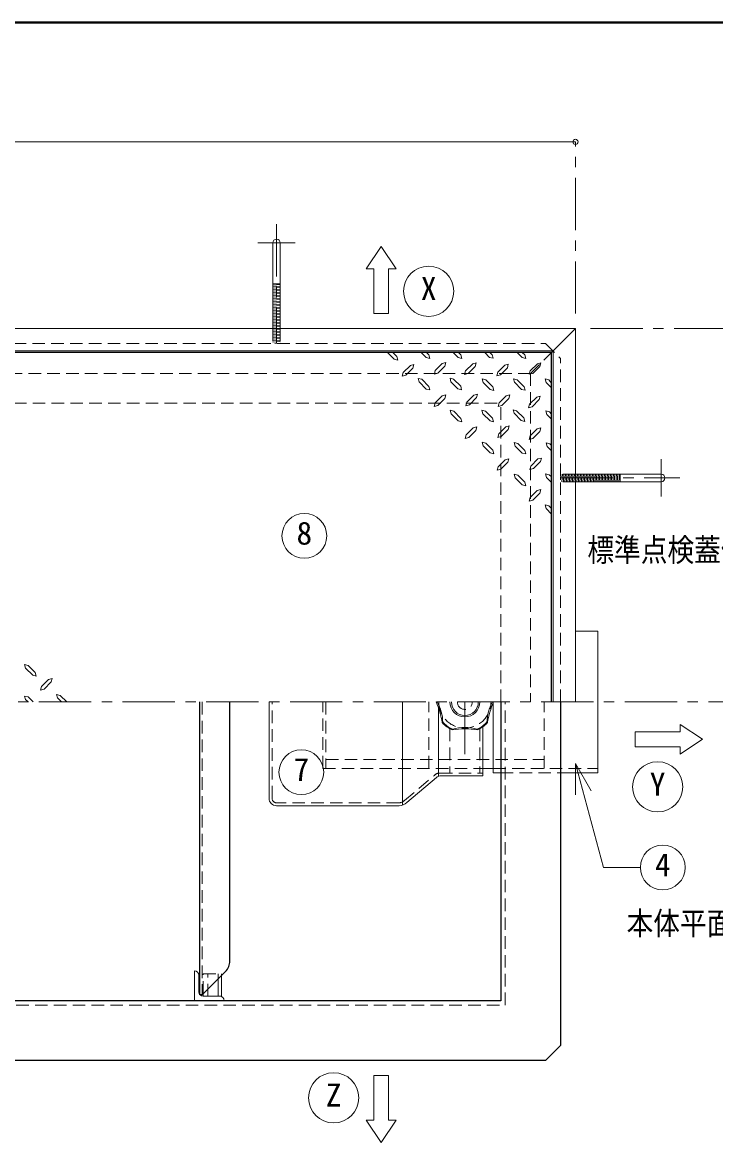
# Model space of a CAD drawing. Units: millimetres at full size, sheet at 1:7; details may follow other scales. Extents: x -1487 to 1348, y -983 to 984.
# Drawn here: x -100 to 364, y 234 to 984 of the extents above; entities that cross this region are included whole.
import ezdxf
from ezdxf.enums import TextEntityAlignment as Align

# ---------------------------------------------------------------- set-up
doc = ezdxf.new("R2010")
doc.units = ezdxf.units.MM
doc.header["$LTSCALE"] = 7
doc.header["$PDMODE"] = 32
doc.header["$PDSIZE"] = 3.5
doc.linetypes.add('CHAIN1', pattern=[8, 5, -1, 1, -1])
doc.linetypes.add('DASHED1', pattern=[1.8, 1.2, -0.6])
doc.layers.add('0-A', color=4, linetype='Continuous', lineweight=9)
doc.styles.add('ＭＳ ゴシック', font='')
doc.styles.get('ＭＳ ゴシック').set_extended_font_data('MS Gothic')

msp = doc.modelspace()

# ---------------------------------------------------------------- linework, layer by layer
at = {"layer": '0-A', "color": 1, "lineweight": 40}
msp.add_line((1347.643, 983.513), (-1487.357, 983.513), dxfattribs=at)
at = {"layer": '0-A'}
for p, q in [((-629.857, 903.513), (270.143, 903.513)), ((140.143, 833.513), (130.143, 818.513)), ((140.143, 833.513), (150.143, 818.513)), ((130.143, 818.513), (135.143, 818.513)), ((135.143, 818.513), (135.143, 788.513)), ((145.143, 788.513), (145.143, 818.513)), ((145.143, 818.513), (150.143, 818.513)), ((72.643, 808.412), (67.643, 808.412)), ((67.643, 807.542), (72.643, 807.95)), ((67.643, 806.538), (72.643, 806.947)), ((67.643, 805.535), (72.643, 805.943)), ((67.643, 804.532), (72.643, 804.94)), ((67.643, 803.528), (72.643, 803.937)), ((67.643, 802.525), (72.643, 802.933)), ((67.643, 801.522), (72.643, 801.93)), ((67.643, 800.518), (72.643, 800.927)), ((67.643, 799.515), (72.643, 799.923)), ((67.643, 798.512), (72.643, 798.92)), ((67.643, 797.508), (72.643, 797.917)), ((67.643, 796.505), (72.643, 796.913)), ((67.643, 795.502), (72.643, 795.91)), ((67.643, 794.498), (72.643, 794.907)), ((67.643, 793.495), (72.643, 793.903)), ((67.643, 792.492), (72.643, 792.9)), ((67.643, 791.488), (72.643, 791.897)), ((67.643, 790.485), (72.643, 790.893)), ((67.643, 789.482), (72.643, 789.89)), ((67.643, 788.478), (72.643, 788.887)), ((67.643, 787.475), (72.643, 787.883)), ((135.143, 788.513), (145.143, 788.513)), ((67.643, 786.472), (72.643, 786.88)), ((67.643, 785.468), (72.643, 785.877)), ((67.643, 784.465), (72.643, 784.873)), ((67.643, 783.462), (72.643, 783.87)), ((67.643, 782.458), (72.643, 782.867)), ((67.643, 781.455), (72.643, 781.863)), ((67.643, 780.452), (72.643, 780.86)), ((67.643, 779.448), (72.643, 779.857)), ((68.476, 778.513), (72.643, 778.853)), ((144.422, 762.513), (148.955, 758.088)), ((147.98, 762.513), (150.68, 759.813)), ((166.955, 762.513), (170.33, 759.138)), ((188.33, 762.513), (191.705, 759.138)), ((194.105, 758.463), (191.705, 759.138)), ((191.855, 762.513), (193.505, 760.863)), ((193.505, 760.863), (194.105, 758.463)), ((209.457, 762.513), (212.63, 759.213)), ((215.03, 758.613), (212.63, 759.213)), ((212.855, 762.513), (214.43, 760.938)), ((214.43, 760.938), (215.03, 758.613)), ((231.155, 762.513), (234.53, 759.138)), ((236.93, 758.463), (234.53, 759.138)), ((234.605, 762.513), (236.255, 760.863)), ((236.255, 760.863), (236.93, 758.463)), ((255.143, 763.513), (254.143, 762.513)), ((154.88, 749.088), (159.68, 753.888)), ((156.68, 747.363), (161.405, 752.088)), ((159.68, 753.888), (162.005, 754.488)), ((162.005, 754.488), (161.405, 752.088)), ((176.33, 750.363), (175.73, 748.038)), ((178.13, 748.638), (182.78, 753.363)), ((196.655, 750.138), (195.98, 747.813)), ((196.655, 750.138), (201.38, 754.938)), ((198.38, 748.413), (203.105, 753.138)), ((218.105, 749.238), (222.905, 754.038)), ((219.905, 747.513), (224.63, 752.238)), ((222.905, 754.038), (225.23, 754.638)), ((225.23, 754.638), (224.63, 752.238)), ((239.93, 750.213), (239.255, 747.888)), ((239.93, 750.213), (244.655, 755.013)), ((241.655, 748.488), (246.38, 753.213)), ((244.655, 755.013), (247.055, 755.613)), ((247.055, 755.613), (246.38, 753.213)), ((154.88, 749.088), (154.28, 746.763)), ((156.68, 747.363), (154.28, 746.763)), ((167.33, 744.588), (165.005, 745.188)), ((165.605, 742.788), (165.005, 745.188)), ((165.605, 742.788), (170.33, 738.063)), ((167.33, 744.588), (172.055, 739.788)), ((178.13, 748.638), (175.73, 748.038)), ((186.83, 742.863), (186.23, 745.263)), ((188.555, 744.588), (186.23, 745.263)), ((186.83, 742.863), (191.555, 738.138)), ((188.555, 744.588), (193.355, 739.863)), ((198.38, 748.413), (195.98, 747.813)), ((210.155, 744.213), (207.755, 744.813)), ((208.43, 742.413), (207.755, 744.813)), ((210.155, 744.213), (214.88, 739.488)), ((218.105, 749.238), (217.505, 746.913)), ((219.905, 747.513), (217.505, 746.913)), ((229.355, 742.563), (228.68, 744.963)), ((231.08, 744.288), (228.68, 744.963)), ((229.355, 742.563), (234.08, 737.838)), ((231.08, 744.288), (235.805, 739.563)), ((241.655, 748.488), (239.255, 747.888)), ((252.23, 744.213), (249.83, 744.813)), ((250.505, 742.413), (249.83, 744.813)), ((252.23, 744.213), (254.143, 742.027)), ((193.955, 737.538), (191.555, 738.138)), ((193.355, 739.863), (193.955, 737.538)), ((208.43, 742.413), (213.08, 737.763)), ((215.48, 737.088), (213.08, 737.763)), ((214.88, 739.488), (215.48, 737.088)), ((236.48, 737.238), (234.08, 737.838)), ((235.805, 739.563), (236.48, 737.238)), ((250.505, 742.413), (254.143, 738.776)), ((176.33, 728.763), (175.655, 726.438)), ((176.33, 728.763), (181.055, 733.563)), ((178.055, 727.038), (182.78, 731.763)), ((181.055, 733.563), (183.38, 734.163)), ((183.38, 734.163), (182.78, 731.763)), ((197.48, 729.288), (196.805, 726.888)), ((199.205, 727.563), (196.805, 726.888)), ((197.48, 729.288), (202.205, 734.013)), ((199.205, 727.563), (203.93, 732.288)), ((202.205, 734.013), (204.53, 734.688)), ((204.53, 734.688), (203.93, 732.288)), ((219.08, 728.763), (218.48, 726.438)), ((219.08, 728.763), (223.805, 733.563)), ((220.88, 727.038), (225.53, 731.763)), ((223.805, 733.563), (226.205, 734.163)), ((226.205, 734.163), (225.53, 731.763)), ((239.48, 727.938), (238.805, 725.538)), ((239.48, 727.938), (244.205, 732.663)), ((241.205, 726.213), (245.93, 730.938)), ((178.055, 727.038), (175.655, 726.438)), ((188.705, 723.138), (186.38, 723.813)), ((186.98, 721.413), (186.38, 723.813)), ((186.98, 721.413), (191.705, 716.688)), ((188.705, 723.138), (193.505, 718.413)), ((210.005, 723.213), (207.605, 723.888)), ((208.28, 721.488), (207.605, 723.888)), ((208.28, 721.488), (213.005, 716.763)), ((210.005, 723.213), (214.73, 718.488)), ((220.88, 727.038), (218.48, 726.438)), ((230.78, 723.513), (228.455, 724.188)), ((229.055, 721.788), (228.455, 724.188)), ((229.055, 721.788), (233.78, 717.063)), ((230.78, 723.513), (235.58, 718.788)), ((241.205, 726.213), (238.805, 725.538)), ((252.68, 722.763), (250.28, 723.363)), ((250.955, 720.963), (250.28, 723.363)), ((250.955, 720.963), (254.143, 717.776)), ((252.68, 722.763), (254.143, 721.301)), ((194.105, 716.088), (191.705, 716.688)), ((193.505, 718.413), (194.105, 716.088)), ((215.405, 716.088), (213.005, 716.763)), ((214.73, 718.488), (215.405, 716.088)), ((218.78, 707.988), (223.505, 712.713)), ((236.18, 716.388), (233.78, 717.063)), ((235.58, 718.788), (236.18, 716.388)), ((197.03, 707.388), (196.355, 704.988)), ((198.755, 705.663), (196.355, 704.988)), ((198.755, 705.663), (203.48, 710.388)), ((218.78, 707.988), (218.105, 705.588)), ((220.505, 706.263), (218.105, 705.588)), ((220.505, 706.263), (225.23, 710.988)), ((239.78, 706.638), (239.18, 704.313)), ((239.78, 706.638), (244.505, 711.438)), ((241.58, 704.913), (246.23, 709.638)), ((244.505, 711.438), (246.905, 712.038)), ((246.905, 712.038), (246.23, 709.638)), ((208.43, 700.038), (207.755, 702.438)), ((210.155, 701.763), (207.755, 702.438)), ((208.43, 700.038), (213.08, 695.313)), ((210.155, 701.763), (214.88, 697.038)), ((231.53, 701.688), (229.205, 702.288)), ((229.805, 699.888), (229.205, 702.288)), ((229.805, 699.888), (234.53, 695.163)), ((231.53, 701.688), (236.33, 696.888)), ((241.58, 704.913), (239.18, 704.313)), ((251.18, 699.663), (250.58, 702.063)), ((252.98, 701.463), (250.58, 702.063)), ((251.18, 699.663), (254.143, 696.701)), ((252.98, 701.463), (254.143, 700.301)), ((215.48, 694.638), (213.08, 695.313)), ((214.88, 697.038), (215.48, 694.638)), ((218.405, 686.013), (223.13, 690.738)), ((236.93, 694.563), (234.53, 695.163)), ((236.33, 696.888), (236.93, 694.563)), ((240.23, 686.463), (244.955, 691.263)), ((244.955, 691.263), (247.355, 691.863)), ((247.355, 691.863), (246.68, 689.463)), ((218.405, 686.013), (217.73, 683.613)), ((220.13, 684.288), (217.73, 683.613)), ((220.13, 684.288), (224.855, 689.013)), ((240.23, 686.463), (239.63, 684.138)), ((242.03, 684.738), (239.63, 684.138)), ((242.03, 684.738), (246.68, 689.463)), ((231.53, 680.388), (229.13, 680.988)), ((229.805, 678.588), (229.13, 680.988)), ((229.805, 678.588), (234.53, 673.938)), ((231.53, 680.388), (236.255, 675.663)), ((236.255, 675.663), (236.93, 673.263)), ((250.88, 678.888), (250.205, 681.288)), ((252.605, 680.688), (250.205, 681.288)), ((250.88, 678.888), (254.143, 675.495)), ((252.605, 680.688), (254.143, 679.151)), ((270.143, 676.846), (270.483, 681.013)), ((271.078, 676.013), (271.486, 681.013)), ((272.081, 676.013), (272.49, 681.013)), ((273.085, 676.013), (273.493, 681.013)), ((274.088, 676.013), (274.496, 681.013)), ((275.091, 676.013), (275.5, 681.013)), ((276.095, 676.013), (276.503, 681.013)), ((277.098, 676.013), (277.506, 681.013)), ((278.101, 676.013), (278.51, 681.013)), ((279.105, 676.013), (279.513, 681.013)), ((280.108, 676.013), (280.516, 681.013)), ((281.111, 676.013), (281.52, 681.013)), ((282.115, 676.013), (282.523, 681.013)), ((283.118, 676.013), (283.526, 681.013)), ((284.121, 676.013), (284.53, 681.013)), ((285.125, 676.013), (285.533, 681.013)), ((286.128, 676.013), (286.536, 681.013)), ((287.131, 676.013), (287.54, 681.013)), ((288.135, 676.013), (288.543, 681.013)), ((289.138, 676.013), (289.546, 681.013)), ((290.141, 676.013), (290.55, 681.013)), ((291.145, 676.013), (291.553, 681.013)), ((292.148, 676.013), (292.556, 681.013)), ((293.151, 676.013), (293.56, 681.013)), ((294.155, 676.013), (294.563, 681.013)), ((295.158, 676.013), (295.566, 681.013)), ((296.161, 676.013), (296.57, 681.013)), ((297.165, 676.013), (297.573, 681.013)), ((298.168, 676.013), (298.576, 681.013)), ((299.171, 676.013), (299.58, 681.013)), ((300.041, 681.013), (300.041, 676.013)), ((236.93, 673.263), (234.53, 673.938)), ((239.78, 665.313), (244.505, 670.038)), ((241.58, 663.588), (246.23, 668.313)), ((244.505, 670.038), (246.905, 670.713)), ((246.905, 670.713), (246.23, 668.313)), ((239.78, 665.313), (239.18, 662.913)), ((241.58, 663.588), (239.18, 662.913)), ((250.505, 658.113), (249.83, 660.513)), ((252.23, 659.913), (249.83, 660.513)), ((250.505, 658.113), (254.143, 654.33)), ((252.23, 659.913), (254.143, 658.001)), ((-93.045, 546.438), (-97.77, 551.238)), ((-91.32, 548.238), (-96.045, 552.963)), ((-91.32, 548.238), (-90.72, 545.838)), ((-93.045, 546.438), (-90.72, 545.838)), ((-82.395, 543.663), (-87.12, 538.938)), ((-80.595, 541.938), (-85.395, 537.138)), ((-82.395, 543.663), (-79.995, 544.263)), ((-80.595, 541.938), (-79.995, 544.263)), ((-87.72, 536.538), (-87.12, 538.938)), ((-85.395, 537.138), (-87.72, 536.538)), ((-70.137, 528.513), (-74.67, 532.938)), ((-92.67, 528.513), (-96.045, 531.888)), ((-73.695, 528.513), (-76.395, 531.213)), ((154.436, 528.513), (154.436, 459.41)), ((178.445, 524.637), (178.445, 478.793)), ((355.143, 503.513), (340.143, 513.513)), ((340.143, 513.513), (340.143, 508.513)), ((310.143, 508.513), (310.143, 498.513)), ((340.143, 508.513), (310.143, 508.513)), ((355.143, 503.513), (340.143, 493.513)), ((310.143, 498.513), (340.143, 498.513)), ((340.143, 498.513), (340.143, 493.513)), ((208.143, 483.963), (215.143, 483.963)), ((145.143, 278.513), (135.143, 278.513)), ((135.143, 278.513), (135.143, 248.513)), ((145.143, 248.513), (145.143, 278.513)), ((140.143, 233.513), (130.143, 248.513)), ((135.143, 248.513), (130.143, 248.513)), ((140.143, 233.513), (150.143, 248.513)), ((150.143, 248.513), (145.143, 248.513))]:
    msp.add_line(p, q, dxfattribs=at)
at = {"layer": '0-A', "linetype": 'CHAIN1'}
for p, q in [((270.143, 788.513), (270.143, 903.513)), ((70.143, 848.412), (70.143, 768.513)), ((82.643, 835.912), (57.643, 835.912)), ((280.143, 778.513), (460.143, 778.513)), ((327.541, 691.013), (327.541, 666.013)), ((260.143, 678.513), (340.041, 678.513)), ((-704.857, 528.513), (460.143, 528.513)), ((196.143, 528.513), (196.143, 493.513))]:
    msp.add_line(p, q, dxfattribs=at)
at = {"layer": '0-A', "color": 7, "lineweight": 18}
for p, q in [((67.643, 835.912), (67.643, 778.513)), ((72.643, 835.912), (72.643, 778.513)), ((270.143, 778.513), (-629.857, 778.513)), ((255.143, 763.513), (270.143, 778.513)), ((270.143, 778.513), (270.143, 528.513)), ((255.143, 763.513), (-614.857, 763.513)), ((255.143, 763.513), (255.143, 528.513)), ((327.541, 681.013), (270.143, 681.013)), ((327.541, 676.013), (270.143, 676.013)), ((270.143, 576.013), (285.143, 576.013)), ((285.143, 481.013), (285.143, 576.013)), ((65.143, 528.513), (65.143, 464.013)), ((215.143, 481.013), (215.143, 527.911)), ((208.143, 511.892), (208.143, 478.963)), ((215.143, 481.013), (220.143, 481.013)), ((260.143, 481.013), (285.143, 481.013)), ((270.187, 487.292), (280.687, 469.105)), ((270.187, 487.292), (270.187, 466.292)), ((157.216, 461.222), (177.254, 478.016)), ((179.441, 478.963), (208.143, 478.963)), ((70.143, 459.013), (152.113, 459.013)), ((15.143, 348.513), (15.143, 328.513)), ((18.143, 334.513), (18.143, 345.513)), ((33.298, 345.434), (33.298, 331.513)), ((31.141, 331.513), (31.141, 343.277)), ((21.143, 331.513), (21.143, 333.279)), ((33.298, 331.513), (21.143, 331.513))]:
    msp.add_line(p, q, dxfattribs=at)
at = {"layer": '0-A', "linetype": 'DASHED1'}
for p, q in [((67.643, 778.445), (68.476, 778.513)), ((67.643, 778.513), (67.643, 768.513)), ((67.643, 777.442), (72.643, 777.85)), ((67.643, 776.438), (72.643, 776.847)), ((67.643, 775.435), (72.643, 775.843)), ((67.643, 774.432), (72.643, 774.84)), ((67.643, 773.428), (72.643, 773.837)), ((67.643, 772.425), (72.643, 772.833)), ((72.643, 778.513), (72.643, 768.513)), ((67.643, 771.422), (72.643, 771.83)), ((67.643, 770.418), (72.643, 770.827)), ((67.643, 769.415), (72.643, 769.823)), ((68.883, 768.513), (72.643, 768.82)), ((250.143, 768.513), (260.143, 758.513)), ((240.143, 748.513), (254.143, 762.513)), ((260.143, 528.513), (260.143, 758.513)), ((240.143, 748.513), (-396.919, 748.513)), ((240.143, 748.513), (240.143, 528.513)), ((-395.409, 728.513), (220.143, 728.513)), ((220.143, 528.513), (220.143, 728.513)), ((270.143, 681.013), (260.143, 681.013)), ((260.143, 677.254), (260.45, 681.013)), ((270.143, 676.013), (260.143, 676.013)), ((261.045, 676.013), (261.453, 681.013)), ((262.048, 676.013), (262.456, 681.013)), ((263.051, 676.013), (263.46, 681.013)), ((264.055, 676.013), (264.463, 681.013)), ((265.058, 676.013), (265.466, 681.013)), ((266.061, 676.013), (266.47, 681.013)), ((267.065, 676.013), (267.473, 681.013)), ((268.068, 676.013), (268.476, 681.013)), ((269.071, 676.013), (269.48, 681.013)), ((270.075, 676.013), (270.143, 676.846)), ((67.143, 464.013), (67.143, 528.513)), ((101.143, 483.963), (101.143, 528.513)), ((103.143, 528.513), (103.143, 483.963)), ((172.143, 483.963), (172.143, 528.513)), ((249.143, 483.963), (249.143, 528.513)), ((186.143, 510.617), (186.143, 480.963)), ((206.143, 510.617), (206.143, 480.963)), ((103.143, 489.963), (249.143, 489.963)), ((101.143, 483.963), (208.143, 483.963)), ((179.441, 480.963), (208.143, 480.963)), ((215.143, 483.963), (285.143, 483.963)), ((220.143, 481.013), (260.143, 481.013)), ((155.758, 462.591), (175.796, 479.385)), ((152.113, 461.013), (70.143, 461.013)), ((21.143, 333.279), (21.143, 346.513)), ((24.143, 331.513), (24.143, 346.513)), ((31.141, 343.277), (31.141, 346.513))]:
    msp.add_line(p, q, dxfattribs=at)
at = {"layer": '0-A', "color": 5, "lineweight": 25}
for p, q in [((254.143, 762.513), (-398.315, 762.513)), ((254.143, 528.513), (254.143, 762.513)), ((18.893, 332.529), (18.893, 528.513)), ((38.893, 355.171), (38.893, 528.513)), ((220.143, 528.513), (220.143, 328.513)), ((260.143, 528.513), (260.143, 298.513)), ((220.143, 328.513), (-579.857, 328.513)), ((260.143, 298.513), (250.143, 288.513)), ((250.143, 288.513), (-609.857, 288.513))]:
    msp.add_line(p, q, dxfattribs=at)
at = {"layer": '0-A', "color": 7, "linetype": 'DASHED1', "lineweight": 18}
for p, q in [((20.393, 528.513), (20.393, 332.529)), ((223.143, 325.513), (223.143, 528.513)), ((-582.857, 325.513), (223.143, 325.513))]:
    msp.add_line(p, q, dxfattribs=at)
at = {"layer": '0-A', "linetype": 'DASHED1'}
for points in [[(-619.857, 528.513), (-619.857, 758.513), (-609.857, 768.513), (250.143, 768.513)], [(21.143, 346.513), (33.298, 346.513), (33.298, 345.434)]]:
    msp.add_lwpolyline(points, dxfattribs=at)
at = {"layer": '0-A'}
for points in [[(150.68, 759.813), (151.355, 757.413), (148.955, 758.088)], [(170.405, 762.513), (172.055, 760.863), (172.73, 758.538), (170.33, 759.138)], [(176.33, 750.363), (181.055, 755.163), (183.455, 755.763), (182.78, 753.363)], [(201.38, 754.938), (203.705, 755.538), (203.105, 753.138)], [(172.055, 739.788), (172.73, 737.463), (170.33, 738.063)], [(244.205, 732.663), (246.53, 733.338), (245.93, 730.938)], [(197.03, 707.388), (201.755, 712.113), (204.08, 712.788), (203.48, 710.388)], [(223.505, 712.713), (225.905, 713.313), (225.23, 710.988)], [(223.13, 690.738), (225.53, 691.338), (224.855, 689.013)], [(-97.77, 551.238), (-98.445, 553.563), (-96.045, 552.963)], [(-76.395, 531.213), (-77.07, 533.613), (-74.67, 532.938)], [(-96.12, 528.513), (-97.77, 530.163), (-98.445, 532.488), (-96.045, 531.888)]]:
    msp.add_lwpolyline(points, dxfattribs=at)
at = {"layer": '0-A', "color": 7, "lineweight": 18}
msp.add_lwpolyline([(270.187, 487.292), (288.831, 417.712), (313.592, 417.712)], dxfattribs=at)
at = {"layer": '0-A', "color": 5, "lineweight": 25}
msp.add_lwpolyline([(35.964, 348.1), (20.393, 332.529), (18.893, 332.529)], dxfattribs=at)
at = {"layer": '0-A', "color": 7, "lineweight": 18}
for centre, radius in [((171.943, 803.513), 16.8), ((88.744, 639.746), 15), ((86.733, 481.486), 15), ((325.143, 471.713), 16.8), ((328.592, 417.712), 15), ((108.343, 263.513), 16.8)]:
    msp.add_circle(centre, radius, dxfattribs=at)
for centre, radius, start, end in [((70.143, 835.912), 2.5, 0, 180), ((327.541, 678.513), 2.5, 270, 90), ((126.762, 505.97), 54.951, 9.11306, 24.21987), ((152.323, 514.275), 29.075, 1.44958, 29.32092), ((196.143, 528.513), 9, 180, 0), ((239.962, 514.275), 29.075, 150.67908, 178.55042), ((265.524, 505.97), 54.951, 155.78013, 170.88694), ((196.143, 528.513), 20.5, 222.46304, 245.53696), ((196.143, 528.513), 20, 222.46304, 245.53696), ((196.143, 455.562), 54.951, 81.11306, 98.88694), ((196.143, 482.439), 29.075, 73.44958, 106.55042), ((196.143, 528.513), 20, 294.46304, 317.53696), ((196.143, 528.513), 20.5, 294.46304, 317.53696), ((179.441, 475.963), 3, 90, 136.80874), ((70.143, 464.013), 5, 180, 270), ((152.113, 466.013), 7, 270, 316.80874), ((15.143, 345.513), 3, 0, 90), ((21.143, 334.513), 3, 180, 270), ((32.143, 328.513), 3, 0, 90)]:
    msp.add_arc(centre, radius, start, end, dxfattribs=at)
at = {"layer": '0-A', "linetype": 'DASHED1'}
for centre, radius, start, end in [((196.143, 528.513), 17.5, 180, 0), ((196.143, 528.513), 5, 180, 0), ((179.441, 475.963), 5, 90, 136.80874), ((70.143, 464.013), 3, 180, 270), ((152.113, 466.013), 5, 270, 316.80874)]:
    msp.add_arc(centre, radius, start, end, dxfattribs=at)
at = {"layer": '0-A'}
msp.add_arc((196.143, 528.513), 10, 180, 0, dxfattribs=at)
at = {"layer": '0-A', "color": 5, "lineweight": 25}
msp.add_arc((28.893, 355.171), 10, 315, 360, dxfattribs=at)
at = {"layer": '0-A'}
msp.add_point((270.143, 903.513), dxfattribs=at)

# ---------------------------------------------------------------- texts
at = {"layer": '0-A', "color": 7, "style": 'ＭＳ ゴシック'}
for s, p in [('X', (166.693, 793.013)), ('8', (83.494, 629.246)), ('7', (81.483, 470.986)), ('Y', (319.893, 461.213)), ('4', (323.342, 407.212)), ('Z', (103.093, 253.013))]:
    msp.add_text(s, height=15.4, dxfattribs=at).set_placement(p, align=Align.BOTTOM_LEFT)
at = {"layer": '0-A', "color": 7, "style": 'ＭＳ ゴシック', "width": 0.85}
for s, p in [('標準点検蓋伏せ図', (278.143, 618.013)), ('本体平面図', (304.393, 368.013))]:
    msp.add_text(s, height=15.4, dxfattribs=at).set_placement(p, align=Align.BOTTOM_LEFT)

doc.saveas('drawing.dxf')
